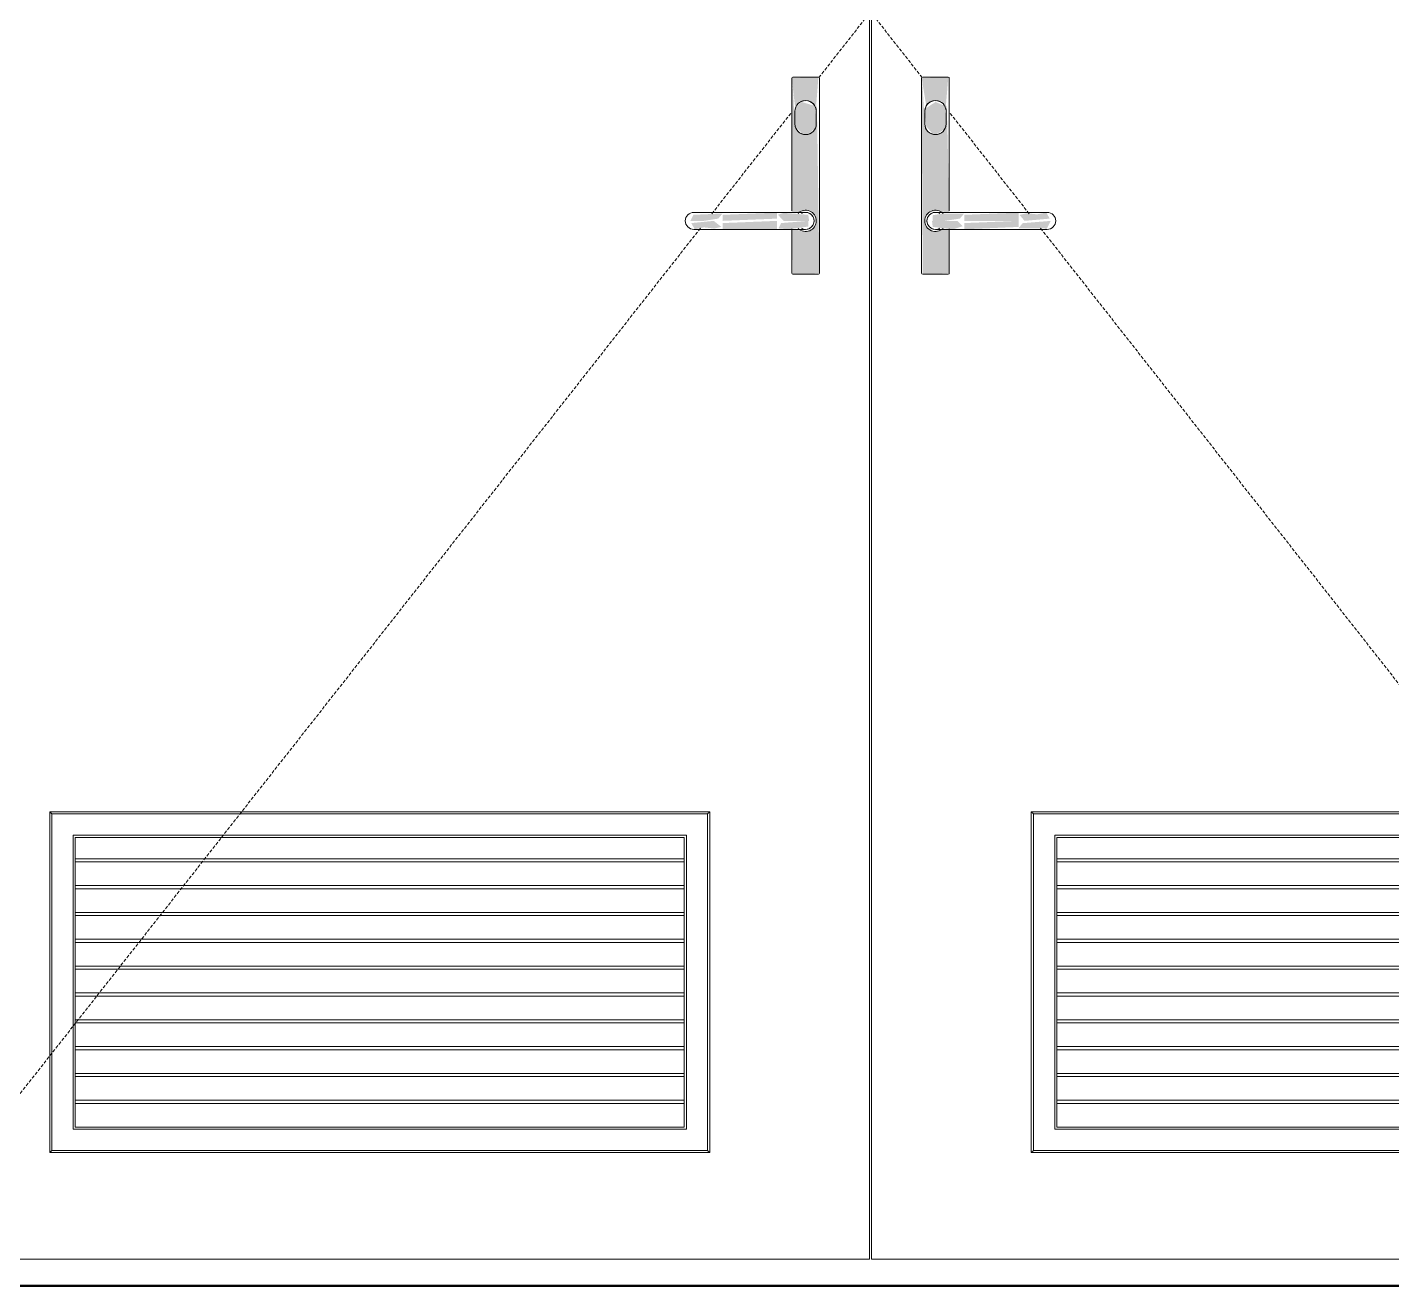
# Model space of a CAD drawing. Header units: millimetres. Extents: x 902415 to 1199587, y -3757 to 35605.
# Drawn here: x 931202 to 932484, y 5200 to 6382 of the extents above; entities that cross this region are included whole.
import ezdxf

# ---------------------------------------------------------------- set-up
doc = ezdxf.new("R2010")
doc.units = ezdxf.units.MM
doc.linetypes.add('AEC_Center', pattern=[24, 12, -4, 4, -4])
doc.linetypes.add('Dash Small', pattern=[9, 3, -1.5, 3, -1.5])
for name, color, linetype, lineweight in [('A-DETL', 90, 'Continuous', 18), ('A-DOOR', 31, 'Continuous', 5), ('A-FLOR-LEVL', 51, 'Continuous', 5)]:
    doc.layers.add(name, color=color, linetype=linetype, lineweight=lineweight)

# ---------------------------------------------------------------- blocks, each defined once
blk = doc.blocks.new('X_Door-Panel-Hinge-Standard - Standard-V1-North - Grids A')
at = {"layer": 'A-DOOR'}
for p, q in [((931993.0618, 7565), (931993.0618, 5225)), ((931225.0618, 5643), (931223.0618, 5645)), ((931223.0618, 5645), (931223.0618, 5325)), ((931223.0618, 5645), (931843.0618, 5645)), ((931225.0618, 5643), (931841.0618, 5643)), ((931225.0618, 5327), (931225.0618, 5643)), ((931843.0618, 5645), (931841.0618, 5643)), ((931841.0618, 5643), (931841.0618, 5327)), ((931843.0618, 5325), (931843.0618, 5645)), ((931245.0618, 5623), (931245.0618, 5347)), ((931245.0618, 5623), (931821.0618, 5623)), ((931247.0618, 5621), (931247.0618, 5609.05)), ((931247.0618, 5621), (931819.0618, 5621)), ((931819.0618, 5609.05), (931819.0618, 5621)), ((931821.0618, 5347), (931821.0618, 5623)), ((931247.0618, 5601), (931247.0618, 5609.05)), ((931247.0618, 5598), (931247.0618, 5601)), ((931819.0618, 5601), (931247.0618, 5601)), ((931819.0618, 5609.05), (931819.0618, 5601)), ((931819.0618, 5601), (931819.0618, 5598)), ((931247.0618, 5598), (931819.0618, 5598)), ((931247.0618, 5598), (931247.0618, 5583.85)), ((931819.0618, 5583.85), (931819.0618, 5598)), ((931247.0618, 5575.8), (931247.0618, 5583.85)), ((931247.0618, 5572.8), (931247.0618, 5575.8)), ((931819.0618, 5575.8), (931247.0618, 5575.8)), ((931819.0618, 5583.85), (931819.0618, 5575.8)), ((931819.0618, 5575.8), (931819.0618, 5572.8)), ((931247.0618, 5572.8), (931819.0618, 5572.8)), ((931247.0618, 5572.8), (931247.0618, 5558.65)), ((931819.0618, 5558.65), (931819.0618, 5572.8)), ((931247.0618, 5550.6), (931247.0618, 5558.65)), ((931247.0618, 5547.6), (931247.0618, 5550.6)), ((931819.0618, 5550.6), (931247.0618, 5550.6)), ((931819.0618, 5558.65), (931819.0618, 5550.6)), ((931819.0618, 5550.6), (931819.0618, 5547.6)), ((931247.0618, 5547.6), (931819.0618, 5547.6)), ((931247.0618, 5547.6), (931247.0618, 5533.45)), ((931819.0618, 5533.45), (931819.0618, 5547.6)), ((931247.0618, 5525.4), (931247.0618, 5533.45)), ((931247.0618, 5522.4), (931247.0618, 5525.4)), ((931819.0618, 5525.4), (931247.0618, 5525.4)), ((931819.0618, 5533.45), (931819.0618, 5525.4)), ((931819.0618, 5525.4), (931819.0618, 5522.4)), ((931247.0618, 5522.4), (931819.0618, 5522.4)), ((931247.0618, 5522.4), (931247.0618, 5508.25)), ((931819.0618, 5508.25), (931819.0618, 5522.4)), ((931247.0618, 5500.2), (931247.0618, 5508.25)), ((931247.0618, 5497.2), (931247.0618, 5500.2)), ((931819.0618, 5500.2), (931247.0618, 5500.2)), ((931819.0618, 5508.25), (931819.0618, 5500.2)), ((931819.0618, 5500.2), (931819.0618, 5497.2)), ((931247.0618, 5497.2), (931819.0618, 5497.2)), ((931247.0618, 5497.2), (931247.0618, 5483.05)), ((931819.0618, 5483.05), (931819.0618, 5497.2)), ((931247.0618, 5475), (931247.0618, 5483.05)), ((931247.0618, 5472), (931247.0618, 5475)), ((931819.0618, 5475), (931247.0618, 5475)), ((931819.0618, 5483.05), (931819.0618, 5475)), ((931819.0618, 5475), (931819.0618, 5472)), ((931247.0618, 5472), (931819.0618, 5472)), ((931247.0618, 5472), (931247.0618, 5457.85)), ((931819.0618, 5457.85), (931819.0618, 5472)), ((931247.0618, 5449.8), (931247.0618, 5457.85)), ((931247.0618, 5446.8), (931247.0618, 5449.8)), ((931819.0618, 5449.8), (931247.0618, 5449.8)), ((931819.0618, 5457.85), (931819.0618, 5449.8)), ((931819.0618, 5449.8), (931819.0618, 5446.8)), ((931247.0618, 5446.8), (931819.0618, 5446.8)), ((931247.0618, 5446.8), (931247.0618, 5432.65)), ((931819.0618, 5432.65), (931819.0618, 5446.8)), ((931247.0618, 5424.6), (931247.0618, 5432.65)), ((931247.0618, 5421.6), (931247.0618, 5424.6)), ((931819.0618, 5424.6), (931247.0618, 5424.6)), ((931247.0618, 5421.6), (931819.0618, 5421.6)), ((931247.0618, 5421.6), (931247.0618, 5407.45)), ((931819.0618, 5432.65), (931819.0618, 5424.6)), ((931819.0618, 5424.6), (931819.0618, 5421.6)), ((931819.0618, 5407.45), (931819.0618, 5421.6)), ((931247.0618, 5399.4), (931247.0618, 5407.45)), ((931247.0618, 5396.4), (931247.0618, 5399.4)), ((931819.0618, 5399.4), (931247.0618, 5399.4)), ((931247.0618, 5396.4), (931819.0618, 5396.4)), ((931247.0618, 5396.4), (931247.0618, 5382.25)), ((931819.0618, 5407.45), (931819.0618, 5399.4)), ((931819.0618, 5399.4), (931819.0618, 5396.4)), ((931819.0618, 5382.25), (931819.0618, 5396.4)), ((931247.0618, 5374.2), (931247.0618, 5382.25)), ((931247.0618, 5371.2), (931247.0618, 5374.2)), ((931819.0618, 5374.2), (931247.0618, 5374.2)), ((931247.0618, 5371.2), (931819.0618, 5371.2)), ((931247.0618, 5371.2), (931247.0618, 5357.05)), ((931819.0618, 5382.25), (931819.0618, 5374.2)), ((931819.0618, 5374.2), (931819.0618, 5371.2)), ((931819.0618, 5357.05), (931819.0618, 5371.2)), ((931245.0618, 5347), (931821.0618, 5347)), ((931247.0618, 5349), (931247.0618, 5357.05)), ((931819.0618, 5349), (931247.0618, 5349)), ((931819.0618, 5357.05), (931819.0618, 5349)), ((931225.0618, 5327), (931223.0618, 5325)), ((931223.0618, 5325), (931843.0618, 5325)), ((931841.0618, 5327), (931225.0618, 5327)), ((931841.0618, 5327), (931843.0618, 5325)), ((931993.0618, 5225), (931073.0618, 5225))]:
    blk.add_line(p, q, dxfattribs=at)
at = {"layer": 'A-DOOR', "linetype": 'Dash Small'}
for p, q in [((931945.5211, 6334.5407), (931993.0618, 6395)), ((931844.9317, 6206.6171), (931920.0618, 6302.163)), ((931073.0618, 5225), (931834.6707, 6193.5678))]:
    blk.add_line(p, q, dxfattribs=at)
blk = doc.blocks.new('X_Door-Panel-Hinge-Standard - Standard-V2-North - Grids A')
at = {"layer": 'A-DOOR'}
for p, q in [((931995.0618, 5225), (931995.0618, 7565)), ((932145.0618, 5645), (932145.0618, 5325)), ((932145.0618, 5645), (932765.0618, 5645)), ((932147.0618, 5643), (932145.0618, 5645)), ((932147.0618, 5643), (932763.0618, 5643)), ((932147.0618, 5327), (932147.0618, 5643)), ((932167.0618, 5623), (932167.0618, 5347)), ((932167.0618, 5623), (932743.0618, 5623)), ((932169.0618, 5621), (932169.0618, 5609.05)), ((932169.0618, 5621), (932741.0618, 5621)), ((932169.0618, 5601), (932169.0618, 5609.05)), ((932169.0618, 5598), (932169.0618, 5601)), ((932741.0618, 5601), (932169.0618, 5601)), ((932169.0618, 5598), (932741.0618, 5598)), ((932169.0618, 5598), (932169.0618, 5583.85)), ((932169.0618, 5575.8), (932169.0618, 5583.85)), ((932169.0618, 5572.8), (932169.0618, 5575.8)), ((932741.0618, 5575.8), (932169.0618, 5575.8)), ((932169.0618, 5572.8), (932741.0618, 5572.8)), ((932169.0618, 5572.8), (932169.0618, 5558.65)), ((932169.0618, 5550.6), (932169.0618, 5558.65)), ((932169.0618, 5547.6), (932169.0618, 5550.6)), ((932741.0618, 5550.6), (932169.0618, 5550.6)), ((932169.0618, 5547.6), (932741.0618, 5547.6)), ((932169.0618, 5547.6), (932169.0618, 5533.45)), ((932169.0618, 5525.4), (932169.0618, 5533.45)), ((932169.0618, 5522.4), (932169.0618, 5525.4)), ((932741.0618, 5525.4), (932169.0618, 5525.4)), ((932169.0618, 5522.4), (932741.0618, 5522.4)), ((932169.0618, 5522.4), (932169.0618, 5508.25)), ((932169.0618, 5500.2), (932169.0618, 5508.25)), ((932169.0618, 5497.2), (932169.0618, 5500.2)), ((932741.0618, 5500.2), (932169.0618, 5500.2)), ((932169.0618, 5497.2), (932741.0618, 5497.2)), ((932169.0618, 5497.2), (932169.0618, 5483.05)), ((932169.0618, 5475), (932169.0618, 5483.05)), ((932169.0618, 5472), (932169.0618, 5475)), ((932741.0618, 5475), (932169.0618, 5475)), ((932169.0618, 5472), (932741.0618, 5472)), ((932169.0618, 5472), (932169.0618, 5457.85)), ((932169.0618, 5449.8), (932169.0618, 5457.85)), ((932169.0618, 5446.8), (932169.0618, 5449.8)), ((932741.0618, 5449.8), (932169.0618, 5449.8)), ((932169.0618, 5446.8), (932741.0618, 5446.8)), ((932169.0618, 5446.8), (932169.0618, 5432.65)), ((932169.0618, 5424.6), (932169.0618, 5432.65)), ((932169.0618, 5421.6), (932169.0618, 5424.6)), ((932741.0618, 5424.6), (932169.0618, 5424.6)), ((932169.0618, 5421.6), (932741.0618, 5421.6)), ((932169.0618, 5421.6), (932169.0618, 5407.45)), ((932169.0618, 5399.4), (932169.0618, 5407.45)), ((932169.0618, 5396.4), (932169.0618, 5399.4)), ((932741.0618, 5399.4), (932169.0618, 5399.4)), ((932169.0618, 5396.4), (932741.0618, 5396.4)), ((932169.0618, 5396.4), (932169.0618, 5382.25)), ((932169.0618, 5374.2), (932169.0618, 5382.25)), ((932169.0618, 5371.2), (932169.0618, 5374.2)), ((932741.0618, 5374.2), (932169.0618, 5374.2)), ((932169.0618, 5371.2), (932741.0618, 5371.2)), ((932169.0618, 5371.2), (932169.0618, 5357.05)), ((932167.0618, 5347), (932743.0618, 5347)), ((932169.0618, 5349), (932169.0618, 5357.05)), ((932741.0618, 5349), (932169.0618, 5349)), ((932145.0618, 5325), (932147.0618, 5327)), ((932145.0618, 5325), (932765.0618, 5325)), ((932763.0618, 5327), (932147.0618, 5327)), ((932915.0618, 5225), (931995.0618, 5225))]:
    blk.add_line(p, q, dxfattribs=at)
at = {"layer": 'A-DOOR', "linetype": 'Dash Small'}
for p, q in [((932042.6025, 6334.5407), (931995.0618, 6395)), ((932143.1919, 6206.6171), (932068.0618, 6302.163)), ((932915.0618, 5225), (932153.4529, 6193.5678))]:
    blk.add_line(p, q, dxfattribs=at)
blk = doc.blocks.new('X_Door-Handle-Lockwood 4800 Series Lever - Standard-765406-North - Grids A')
at = {"layer": 'A-DOOR'}
h = blk.add_hatch(color=256, dxfattribs=at)
h.paths.add_polyline_path([(974566.5, 6150), (974582.1, 6151), (974582.1, 6192.5), (974574.1, 6191.3), (974566.5, 6190.3), (974560.4, 6195), (974559.4, 6202.6), (974564.1, 6208.7), (974572.1, 6209.5), (974582.1, 6207.5), (974579.7, 6310.1), (974576.1, 6283.9), (974569.1, 6281), (974562, 6283.9), (974559.1, 6291), (974557.1, 6323.7), (974556.1, 6334), (974557.1, 6150), (974564.1, 6150)])
h.paths.add_polyline_path([(974578.7, 6305.6), (974581.1, 6335), (974556.1, 6334), (974560.4, 6308), (974566.5, 6312.7), (974574.1, 6311.7), (974577.7, 6308)])
for points in [[(974569.1, 6281), (974576.1, 6285), (974579.1, 6291), (974577.7, 6308), (974569.2, 6311.7), (974559.8, 6305.6), (974559.1, 6303), (974560.4, 6288.7), (974566.5, 6281.7), (974567.8, 6281.3)], [(974577.7, 6200), (974592, 6202.1), (974596.1, 6206.9), (974574.6, 6206.7), (974566.5, 6205.3), (974566.5, 6200), (974576.1, 6200)], [(974647.1, 6200), (974647.1, 6207.7), (974596.1, 6205.7), (974596.1, 6200), (974628.7, 6200)], [(974652.8, 6200), (974676.3, 6202.1), (974673.3, 6207.9), (974664.6, 6206.1), (974655, 6207.2), (974648.1, 6205.6), (974651.2, 6201.9)], [(974585.7, 6192.1), (974594.5, 6195), (974589.7, 6200), (974565.8, 6200), (974566.5, 6194.3), (974584.6, 6192.2)], [(974600.6, 6192.3), (974647.1, 6194.3), (974647.1, 6200), (974596.1, 6197.9), (974596.1, 6192.3)], [(974673.3, 6192.1), (974677.4, 6200), (974650.9, 6197.8), (974647.1, 6193.1), (974671.1, 6193.1)]]:
    blk.add_hatch(color=256, dxfattribs=at).paths.add_polyline_path(points)
for p, q in [((974556.1, 6334), (974556.1, 6151)), ((974581.1, 6335), (974557.1, 6335)), ((974582.1, 6209.5), (974582.1, 6334)), ((974559.1, 6303), (974559.1, 6291)), ((974579.1, 6291), (974579.1, 6303)), ((974647.1, 6208), (974596.1, 6208)), ((974582.1, 6151), (974582.1, 6192.5)), ((974596.1, 6192), (974647.1, 6192)), ((974557.1, 6150), (974581.1, 6150))]:
    blk.add_line(p, q, dxfattribs=at)
at = {"layer": 'A-DOOR', "flags": 128}
for points in [[(974596.1, 6208), (974595, 6208), (974593.9, 6208), (974592.8, 6208), (974591.8, 6208), (974590.7, 6208), (974589.6, 6208), (974588.6, 6208), (974587.6, 6208), (974586.6, 6208), (974585.5, 6208), (974584.6, 6208), (974583.6, 6208), (974582.6, 6208), (974581.7, 6208), (974580.8, 6208), (974579.9, 6208), (974579.1, 6208), (974578.3, 6208), (974577.5, 6208), (974576.7, 6208), (974576, 6208), (974575.3, 6208), (974574.6, 6208), (974573.9, 6208), (974573.3, 6208), (974572.8, 6208), (974572.2, 6208), (974571.8, 6208), (974571.3, 6208), (974570.9, 6208), (974570.5, 6208), (974570.2, 6208), (974569.9, 6208), (974569.7, 6208), (974569.5, 6208), (974569.3, 6208), (974569.2, 6208), (974569.1, 6208), (974569.1, 6208)], [(974674.1, 6208), (974674, 6208), (974674, 6208), (974673.9, 6208), (974673.7, 6208), (974673.5, 6208), (974673.3, 6208), (974673, 6208), (974672.7, 6208), (974672.3, 6208), (974671.9, 6208), (974671.5, 6208), (974671, 6208), (974670.5, 6208), (974669.9, 6208), (974669.3, 6208), (974668.7, 6208), (974668.1, 6208), (974667.4, 6208), (974666.6, 6208), (974665.9, 6208), (974665.1, 6208), (974664.3, 6208), (974663.4, 6208), (974662.5, 6208), (974661.6, 6208), (974660.7, 6208), (974659.8, 6208), (974658.8, 6208), (974657.8, 6208), (974656.8, 6208), (974655.8, 6208), (974654.8, 6208), (974653.8, 6208), (974652.7, 6208), (974651.7, 6208), (974650.6, 6208), (974649.5, 6208), (974648.4, 6208), (974647.4, 6208), (974647.1, 6208)], [(974569.1, 6192), (974569.1, 6192), (974569.1, 6192), (974569.3, 6192), (974569.4, 6192), (974569.6, 6192), (974569.8, 6192), (974570.1, 6192), (974570.4, 6192), (974570.8, 6192), (974571.2, 6192), (974571.6, 6192), (974572.1, 6192), (974572.6, 6192), (974573.2, 6192), (974573.8, 6192), (974574.4, 6192), (974575.1, 6192), (974575.8, 6192), (974576.5, 6192), (974577.3, 6192), (974578, 6192), (974578.9, 6192), (974579.7, 6192), (974580.6, 6192), (974581.5, 6192), (974582.4, 6192), (974583.3, 6192), (974584.3, 6192), (974585.3, 6192), (974586.3, 6192), (974587.3, 6192), (974588.3, 6192), (974589.4, 6192), (974590.4, 6192), (974591.5, 6192), (974592.5, 6192), (974593.6, 6192), (974594.7, 6192), (974595.8, 6192), (974596.1, 6192)], [(974647.1, 6192), (974648.1, 6192), (974649.2, 6192), (974650.3, 6192), (974651.4, 6192), (974652.4, 6192), (974653.5, 6192), (974654.5, 6192), (974655.6, 6192), (974656.6, 6192), (974657.6, 6192), (974658.6, 6192), (974659.5, 6192), (974660.5, 6192), (974661.4, 6192), (974662.3, 6192), (974663.2, 6192), (974664, 6192), (974664.9, 6192), (974665.7, 6192), (974666.4, 6192), (974667.2, 6192), (974667.9, 6192), (974668.5, 6192), (974669.2, 6192), (974669.8, 6192), (974670.3, 6192), (974670.9, 6192), (974671.4, 6192), (974671.8, 6192), (974672.2, 6192), (974672.6, 6192), (974672.9, 6192), (974673.2, 6192), (974673.5, 6192), (974673.7, 6192), (974673.8, 6192), (974674, 6192), (974674, 6192), (974674.1, 6192)]]:
    blk.add_lwpolyline(points, dxfattribs=at)
at = {"layer": 'A-DOOR'}
for centre, radius, start, end in [((974557.1, 6334), 1, 90, 180), ((974581.1, 6334), 1, 0, 90), ((974569.1, 6303), 10, 0, 180), ((974569.1, 6303), 10, 60, 180), ((974569.1, 6303), 10, 0, 30), ((974569.1, 6303), 10, 165, 180), ((974569.1, 6303), 10, 165, 180), ((974569.1, 6303), 10, 0, 15), ((974569.1, 6303), 10, 0, 15), ((974569.1, 6291), 10, 180, 0), ((974569.1, 6291), 10, 180, 225), ((974569.1, 6291), 10, 240, 300), ((974569.1, 6291), 10, 330, 345), ((974569.1, 6200), 10, 45, 180), ((974569.1, 6200), 8, 90, 270), ((974569.1, 6200), 8, 60, 180), ((974674.1, 6200), 8, 270, 90), ((974674.1, 6200), 8, 0, 90), ((974569.1, 6200), 10, 180, 315), ((974569.1, 6200), 8, 180, 300), ((974674.1, 6200), 8, 270, 0), ((974557.1, 6151), 1, 180, 270), ((974581.1, 6151), 1, 270, 0)]:
    blk.add_arc(centre, radius, start, end, dxfattribs=at)
blk = doc.blocks.new('X_Door-Handle-Lockwood 4800 Series Lever - Standard-764996-North - Grids A')
at = {"layer": 'A-DOOR'}
h = blk.add_hatch(color=256, dxfattribs=at)
h.paths.add_polyline_path([(974449.6, 6150), (974460.1, 6151), (974457.7, 6310.1), (974454.1, 6283.9), (974447.1, 6281), (974440, 6283.9), (974437.1, 6291), (974435.1, 6323.7), (974434.1, 6334), (974434.1, 6207.5), (974442.1, 6208.7), (974450.1, 6209.5), (974455.7, 6205), (974456.7, 6197.4), (974452.1, 6191.3), (974444.5, 6190.3), (974434.1, 6192.5), (974435.1, 6150), (974447.1, 6150)])
h.paths.add_polyline_path([(974437.4, 6305.6), (974442.1, 6311.7), (974449.6, 6312.7), (974455.7, 6308), (974457.2, 6310.1), (974459.1, 6335), (974434.1, 6334), (974437.1, 6308)])
for points in [[(974447.1, 6281), (974453, 6283.9), (974457.1, 6291), (974455.7, 6308), (974443.2, 6311.7), (974437.4, 6305.6), (974437.4, 6288.4), (974444.5, 6281.7), (974445.8, 6281.3)], [(974351.6, 6200), (974365, 6202.1), (974369.1, 6206.9), (974341.7, 6205.7), (974338.8, 6200), (974345.3, 6200)], [(974369.1, 6200), (974420.1, 6202.1), (974420.1, 6207.7), (974369.1, 6205.7), (974369.1, 6202.1)], [(974437.1, 6200), (974450.4, 6200), (974449.6, 6205.7), (974426.4, 6207.5), (974421.1, 6205.7), (974426.4, 6200), (974434.1, 6200)], [(974342.8, 6192.1), (974351.6, 6193.9), (974361.1, 6192.8), (974368, 6194.3), (974360.8, 6200), (974339.8, 6197.9), (974342.7, 6192.4)], [(974420.1, 6192.3), (974420.1, 6200), (974369.1, 6197.9), (974369.1, 6192.3), (974386.8, 6192.3)], [(974430.5, 6192.1), (974449.6, 6194.7), (974449.6, 6200), (974424.1, 6197.9), (974421.6, 6192.9), (974426.4, 6192.5)]]:
    blk.add_hatch(color=256, dxfattribs=at).paths.add_polyline_path(points)
for p, q in [((974434.1, 6334), (974434.1, 6209.5)), ((974459.1, 6335), (974435.1, 6335)), ((974460.1, 6151), (974460.1, 6334)), ((974437.1, 6303), (974437.1, 6291)), ((974457.1, 6291), (974457.1, 6303)), ((974420.1, 6208), (974369.1, 6208)), ((974369.1, 6192), (974420.1, 6192)), ((974434.1, 6192.5), (974434.1, 6151)), ((974435.1, 6150), (974459.1, 6150))]:
    blk.add_line(p, q, dxfattribs=at)
at = {"layer": 'A-DOOR', "flags": 128}
for points in [[(974369.1, 6208), (974368, 6208), (974366.9, 6208), (974365.8, 6208), (974364.8, 6208), (974363.7, 6208), (974362.6, 6208), (974361.6, 6208), (974360.6, 6208), (974359.6, 6208), (974358.5, 6208), (974357.6, 6208), (974356.6, 6208), (974355.6, 6208), (974354.7, 6208), (974353.8, 6208), (974352.9, 6208), (974352.1, 6208), (974351.3, 6208), (974350.5, 6208), (974349.7, 6208), (974349, 6208), (974348.3, 6208), (974347.6, 6208), (974346.9, 6208), (974346.3, 6208), (974345.8, 6208), (974345.2, 6208), (974344.8, 6208), (974344.3, 6208), (974343.9, 6208), (974343.5, 6208), (974343.2, 6208), (974342.9, 6208), (974342.7, 6208), (974342.5, 6208), (974342.3, 6208), (974342.2, 6208), (974342.1, 6208), (974342.1, 6208)], [(974447.1, 6208), (974447, 6208), (974447, 6208), (974446.9, 6208), (974446.7, 6208), (974446.5, 6208), (974446.3, 6208), (974446, 6208), (974445.7, 6208), (974445.3, 6208), (974444.9, 6208), (974444.5, 6208), (974444, 6208), (974443.5, 6208), (974442.9, 6208), (974442.3, 6208), (974441.7, 6208), (974441.1, 6208), (974440.4, 6208), (974439.6, 6208), (974438.9, 6208), (974438.1, 6208), (974437.3, 6208), (974436.4, 6208), (974435.5, 6208), (974434.6, 6208), (974433.7, 6208), (974432.8, 6208), (974431.8, 6208), (974430.8, 6208), (974429.8, 6208), (974428.8, 6208), (974427.8, 6208), (974426.8, 6208), (974425.7, 6208), (974424.7, 6208), (974423.6, 6208), (974422.5, 6208), (974421.4, 6208), (974420.4, 6208), (974420.1, 6208)], [(974342.1, 6192), (974342.1, 6192), (974342.1, 6192), (974342.3, 6192), (974342.4, 6192), (974342.6, 6192), (974342.8, 6192), (974343.1, 6192), (974343.4, 6192), (974343.8, 6192), (974344.2, 6192), (974344.6, 6192), (974345.1, 6192), (974345.6, 6192), (974346.2, 6192), (974346.8, 6192), (974347.4, 6192), (974348.1, 6192), (974348.8, 6192), (974349.5, 6192), (974350.3, 6192), (974351, 6192), (974351.9, 6192), (974352.7, 6192), (974353.6, 6192), (974354.5, 6192), (974355.4, 6192), (974356.3, 6192), (974357.3, 6192), (974358.3, 6192), (974359.3, 6192), (974360.3, 6192), (974361.3, 6192), (974362.4, 6192), (974363.4, 6192), (974364.5, 6192), (974365.5, 6192), (974366.6, 6192), (974367.7, 6192), (974368.8, 6192), (974369.1, 6192)], [(974420.1, 6192), (974421.1, 6192), (974422.2, 6192), (974423.3, 6192), (974424.4, 6192), (974425.4, 6192), (974426.5, 6192), (974427.5, 6192), (974428.6, 6192), (974429.6, 6192), (974430.6, 6192), (974431.6, 6192), (974432.5, 6192), (974433.5, 6192), (974434.4, 6192), (974435.3, 6192), (974436.2, 6192), (974437, 6192), (974437.9, 6192), (974438.7, 6192), (974439.4, 6192), (974440.2, 6192), (974440.9, 6192), (974441.5, 6192), (974442.2, 6192), (974442.8, 6192), (974443.3, 6192), (974443.9, 6192), (974444.4, 6192), (974444.8, 6192), (974445.2, 6192), (974445.6, 6192), (974445.9, 6192), (974446.2, 6192), (974446.5, 6192), (974446.7, 6192), (974446.8, 6192), (974447, 6192), (974447, 6192), (974447.1, 6192)]]:
    blk.add_lwpolyline(points, dxfattribs=at)
at = {"layer": 'A-DOOR'}
for centre, radius, start, end in [((974435.1, 6334), 1, 90, 180), ((974459.1, 6334), 1, 0, 90), ((974447.1, 6303), 10, 360, 180), ((974447.1, 6303), 10, 0, 120), ((974447.1, 6303), 10, 360, 15), ((974447.1, 6303), 10, 0, 15), ((974447.1, 6291), 10, 180, 0), ((974447.1, 6291), 10, 195, 210), ((974447.1, 6291), 10, 240, 300), ((974447.1, 6291), 10, 315, 0), ((974342.1, 6200), 8, 90, 270), ((974342.1, 6200), 8, 90, 180), ((974447.1, 6200), 10, 0, 135), ((974447.1, 6200), 8, 0, 120), ((974447.1, 6200), 8, 270, 90), ((974342.1, 6200), 8, 180, 270), ((974447.1, 6200), 10, 225, 0), ((974447.1, 6200), 8, 240, 0), ((974435.1, 6151), 1, 180, 270), ((974459.1, 6151), 1, 270, 0)]:
    blk.add_arc(centre, radius, start, end, dxfattribs=at)

msp = doc.modelspace()

# ---------------------------------------------------------------- linework, layer by layer
at = {"layer": 'A-DETL', "lineweight": 50}
msp.add_line((1043561.4, 5200), (911282.2, 5200), dxfattribs=at)
at = {"layer": 'A-FLOR-LEVL', "linetype": 'AEC_Center'}
msp.add_line((903214.7, 5200), (1037708.1, 5200), dxfattribs=at)

# ---------------------------------------------------------------- block references
at = {"layer": 'A-DOOR'}
for name, p in [('X_Door-Panel-Hinge-Standard - Standard-V1-North - Grids A', (0, 0)), ('X_Door-Panel-Hinge-Standard - Standard-V2-North - Grids A', (0, 0)), ('X_Door-Handle-Lockwood 4800 Series Lever - Standard-764996-North - Grids A', (-42514, 0)), ('X_Door-Handle-Lockwood 4800 Series Lever - Standard-765406-North - Grids A', (-42514, 0))]:
    msp.add_blockref(name, p, dxfattribs=at)

doc.saveas('drawing.dxf')
